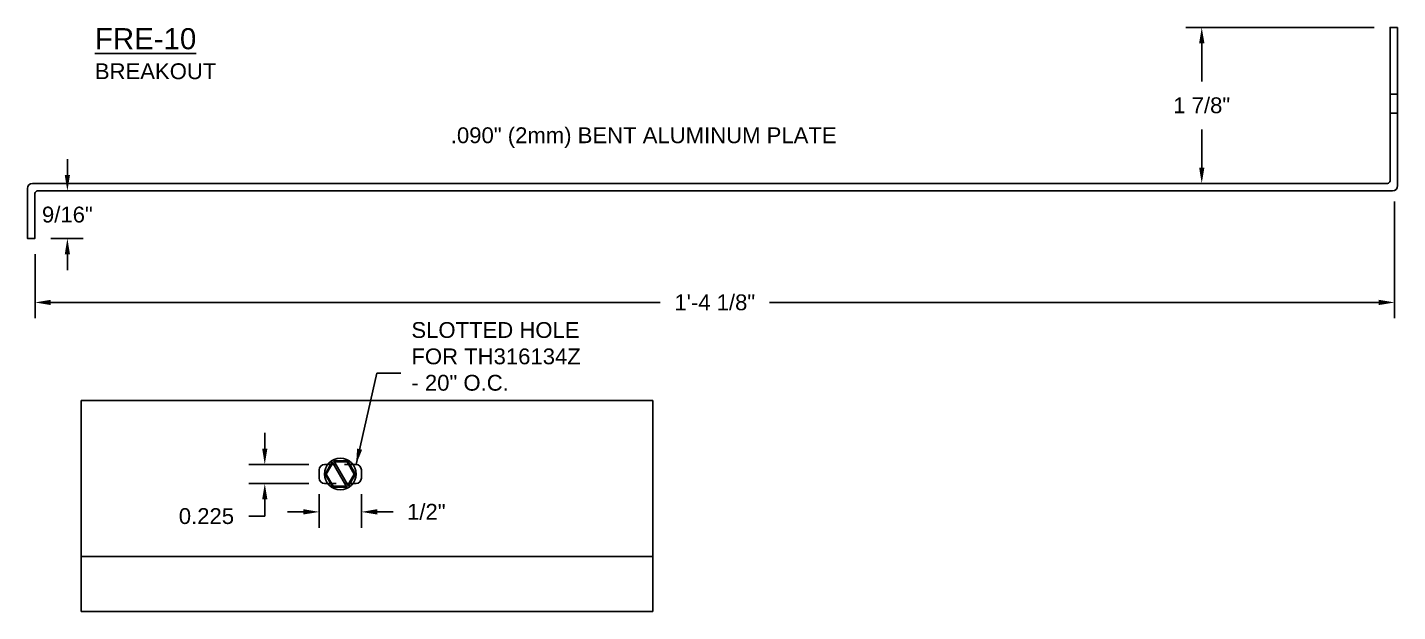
# Model space of a CAD drawing. Header units: inches. Extents: x -3.7 to 52, y 1.3 to 12.5.
# Drawn here: x 35.78 to 52.03, y 2.3 to 9.22 of the extents above; entities that cross this region are included whole.
import ezdxf

# ---------------------------------------------------------------- set-up
doc = ezdxf.new("R2010")
doc.units = ezdxf.units.IN
doc.header["$MEASUREMENT"] = 0
doc.linetypes.add('HIDDEN', pattern=[0.375, 0.25, -0.125])
for name, color, linetype in [('ANCHORS', 4, 'Continuous'), ('DIMENSIONS', 3, 'Continuous'), ('METALS', 7, 'Continuous'), ('TEXT', 2, 'Continuous')]:
    doc.layers.add(name, color=color, linetype=linetype)
doc.styles.add('ARIAL', font='arial.ttf')
doc.dimstyles.new('Arial', dxfattribs={"dimtxt": 0.1875, "dimasz": 0.1875, "dimexe": 0.1875, "dimexo": 0.1875, "dimgap": 0.1875, "dimtad": 0, "dimtih": 1, "dimtoh": 1, "dimdec": 4, "dimzin": 3, "dimdsep": 46, "dimlunit": 4, "dimtxsty": 'ARIAL', "dimcen": 0.1875, "dimadec": 0, "dimazin": 0, "dimtfac": 1, "dimtdec": 4, "dimtofl": 0, "dimtmove": 0, "dimatfit": 3, "dimfxl": 0, "dimfrac": 2, "dimtolj": 1, "dimtzin": 0, "dimarcsym": 0})

# ---------------------------------------------------------------- blocks, each defined once
blk = doc.blocks.new('*D11')
at = {"layer": 'Defpoints', "color": 0}
for p in [(51.996, 7.343), (35.871, 6.718), (51.996, 5.959)]:
    blk.add_point(p, dxfattribs=at)
at = {"layer": 'DIMENSIONS', "color": 0, "lineweight": -2}
for p, q in [((51.996, 7.155), (51.996, 5.772)), ((35.871, 6.53), (35.871, 5.772)), ((36.058, 5.959), (43.287, 5.959)), ((51.808, 5.959), (44.58, 5.959))]:
    blk.add_line(p, q, dxfattribs=at)
at = {"layer": 'DIMENSIONS', "color": 0}
for points in [[(36.058, 5.99), (36.058, 5.928), (35.871, 5.959)], [(51.808, 5.99), (51.808, 5.928), (51.996, 5.959)]]:
    blk.add_solid(points, dxfattribs=at)
at = {"layer": 'DIMENSIONS', "color": 0, "insert": (43.933, 5.959), "char_height": 0.1875, "attachment_point": 5, "style": 'ARIAL'}
blk.add_mtext('\\A1;1\'-4 1/8"', dxfattribs=at)
blk = doc.blocks.new('*D12')
at = {"layer": 'Defpoints', "color": 0}
for p in [(35.933, 7.28), (35.871, 6.718), (36.255, 6.718)]:
    blk.add_point(p, dxfattribs=at)
at = {"layer": 'DIMENSIONS', "color": 0, "lineweight": -2}
for p, q in [((36.255, 7.468), (36.255, 7.655)), ((36.121, 7.28), (36.442, 7.28)), ((36.058, 6.718), (36.442, 6.718)), ((36.255, 6.53), (36.255, 6.343))]:
    blk.add_line(p, q, dxfattribs=at)
at = {"layer": 'DIMENSIONS', "color": 0}
for points in [[(36.224, 7.468), (36.286, 7.468), (36.255, 7.28)], [(36.224, 6.53), (36.286, 6.53), (36.255, 6.718)]]:
    blk.add_solid(points, dxfattribs=at)
at = {"layer": 'DIMENSIONS', "color": 0, "insert": (36.255, 6.999), "char_height": 0.1875, "attachment_point": 5, "style": 'ARIAL'}
blk.add_mtext('\\A1;9/16"', dxfattribs=at)
blk = doc.blocks.new('*D13')
at = {"layer": 'Defpoints', "color": 0}
for p in [(51.941, 9.218), (49.708, 7.37), (51.687, 7.37)]:
    blk.add_point(p, dxfattribs=at)
at = {"layer": 'DIMENSIONS', "color": 0, "lineweight": -2}
for p, q in [((51.753, 9.218), (49.521, 9.218)), ((49.708, 9.03), (49.708, 8.579)), ((49.708, 7.558), (49.708, 8.01)), ((51.5, 7.37), (49.521, 7.37))]:
    blk.add_line(p, q, dxfattribs=at)
at = {"layer": 'DIMENSIONS', "color": 0}
for points in [[(49.677, 9.03), (49.74, 9.03), (49.708, 9.218)], [(49.677, 7.558), (49.74, 7.558), (49.708, 7.37)]]:
    blk.add_solid(points, dxfattribs=at)
at = {"layer": 'DIMENSIONS', "color": 0, "insert": (49.708, 8.294), "char_height": 0.1875, "attachment_point": 5, "style": 'ARIAL'}
blk.add_mtext('\\A1;1 7/8"', dxfattribs=at)
blk = doc.blocks.new('*D19')
at = {"layer": 'Defpoints', "color": 0}
for p in [(39.304, 4.038), (38.596, 3.813), (39.304, 3.813)]:
    blk.add_point(p, dxfattribs=at)
at = {"layer": 'DIMENSIONS', "color": 0, "lineweight": -2}
for p, q in [((38.596, 4.226), (38.596, 4.413)), ((39.117, 4.038), (38.408, 4.038)), ((39.117, 3.813), (38.408, 3.813)), ((38.596, 3.626), (38.596, 3.426)), ((38.596, 3.426), (38.408, 3.426))]:
    blk.add_line(p, q, dxfattribs=at)
at = {"layer": 'DIMENSIONS', "color": 0}
for points in [[(38.565, 4.226), (38.627, 4.226), (38.596, 4.038)], [(38.565, 3.626), (38.627, 3.626), (38.596, 3.813)]]:
    blk.add_solid(points, dxfattribs=at)
at = {"layer": 'DIMENSIONS', "color": 0, "insert": (37.904, 3.426), "char_height": 0.1875, "attachment_point": 5, "style": 'ARIAL'}
blk.add_mtext('\\A1;0.225', dxfattribs=at)
blk = doc.blocks.new('*D20')
at = {"layer": 'Defpoints', "color": 0}
for p in [(39.242, 3.876), (39.742, 3.876), (39.742, 3.477)]:
    blk.add_point(p, dxfattribs=at)
at = {"layer": 'DIMENSIONS', "color": 0, "lineweight": -2}
for p, q in [((39.242, 3.688), (39.242, 3.29)), ((39.742, 3.688), (39.742, 3.29)), ((39.054, 3.477), (38.867, 3.477)), ((39.929, 3.477), (40.117, 3.477))]:
    blk.add_line(p, q, dxfattribs=at)
at = {"layer": 'DIMENSIONS', "color": 0}
for points in [[(39.054, 3.509), (39.054, 3.446), (39.242, 3.477)], [(39.929, 3.509), (39.929, 3.446), (39.742, 3.477)]]:
    blk.add_solid(points, dxfattribs=at)
at = {"layer": 'DIMENSIONS', "color": 0, "insert": (40.512, 3.477), "char_height": 0.1875, "attachment_point": 5, "style": 'ARIAL'}
blk.add_mtext('\\A1;1/2"', dxfattribs=at)
blk = doc.blocks.new('tapcon head')
for p, q in [((-0.097, 0.144), (0.076, -0.156)), ((-0.076, 0.156), (0.097, -0.144))]:
    blk.add_line(p, q)
for points in [[(-0.097, 0.144), (-0.18, 0), (-0.09, -0.156), (0.076, -0.156)], [(-0.09, 0.131), (-0.166, 0), (-0.083, -0.144), (0.069, -0.144)], [(0.097, -0.144), (0.18, 0), (0.09, 0.156), (-0.076, 0.156)], [(0.09, -0.131), (0.166, 0), (0.083, 0.144), (-0.069, 0.144)]]:
    blk.add_lwpolyline(points)
blk.add_circle((0, 0), 0.188)

msp = doc.modelspace()

# ---------------------------------------------------------------- linework, layer by layer
at = {"linetype": 'HIDDEN', "ltscale": 0.125}
for p, q in [((51.94087, 8.42589), (52.03087, 8.42589)), ((51.94087, 8.20089), (52.03087, 8.20089)), ((39.34157, 4.03829), (39.64157, 4.03829)), ((39.64157, 3.81329), (39.34157, 3.81329))]:
    msp.add_line(p, q, dxfattribs=at)
for p, q in [((36.41725, 4.79579), (43.19674, 4.79579)), ((36.41725, 4.79579), (36.41725, 2.29579)), ((43.19674, 4.79579), (43.19674, 2.29579)), ((39.24157, 3.97579), (39.24157, 3.87579)), ((39.30407, 4.03829), (39.34157, 4.03829)), ((39.64157, 4.03829), (39.67907, 4.03829)), ((39.74157, 3.97579), (39.74157, 3.87579)), ((39.30407, 3.81329), (39.34157, 3.81329)), ((39.64157, 3.81329), (39.67907, 3.81329)), ((36.41725, 2.94829), (43.19674, 2.94829)), ((36.41725, 2.29579), (43.19674, 2.29579))]:
    msp.add_line(p, q)
for centre, start, end in [((39.30407, 3.97579), 90, 180), ((39.67907, 3.97579), 0, 90), ((39.30407, 3.87579), 180, 270), ((39.67907, 3.87579), 270, 0)]:
    msp.add_arc(centre, 0.0625, start, end)
at = {"layer": 'METALS'}
msp.add_lwpolyline([(52.03087, 9.21789), (52.03087, 7.34289, -0.41421356), (51.96837, 7.28039), (35.90212, 7.28039, 0.41421356), (35.87087, 7.24914), (35.87087, 6.71789), (35.78087, 6.71789), (35.78087, 7.30789, -0.41421356), (35.84337, 7.37039), (51.90962, 7.37039, 0.41421356), (51.94087, 7.40164), (51.94087, 9.21789)], format="xyb", close=True, dxfattribs=at)

# ---------------------------------------------------------------- block references
at = {"layer": 'ANCHORS'}
msp.add_blockref('tapcon head', (39.49157, 3.92579), dxfattribs=at)

# ---------------------------------------------------------------- texts
at = {"layer": 'TEXT', "insert": (36.58085, 9.20927), "char_height": 0.25, "width": 4.4375, "attachment_point": 1, "style": 'ARIAL'}
msp.add_mtext('{\\LFRE-10\\P\\H0.75x;\\lBREAKOUT}', dxfattribs=at)
at = {"layer": 'TEXT', "char_height": 0.1875, "style": 'ARIAL'}
for s, insert, attachment_point in [('.090" (2mm) BENT ALUMINUM PLATE', (45.3776, 7.91189), 6), ('SLOTTED HOLE\\PFOR TH316134Z\\P- 20" O.C.', (40.33493, 5.31849), 4)]:
    msp.add_mtext(s, dxfattribs=dict(at, insert=insert, attachment_point=attachment_point))

# ---------------------------------------------------------------- dimensions: what is measured, and where the dimension line sits
at = {"layer": 'DIMENSIONS'}
dim = msp.add_linear_dim(base=(49.70843, 7.37039), p1=(51.94087, 9.21789), p2=(51.68712, 7.37039), angle=90, dimstyle='Arial', override={"dimpost": ''}, dxfattribs=at)
dim.commit()
dim.dimension.update_dxf_attribs({"geometry": '*D13', "text_midpoint": (49.70843, 8.29414)})
for base, p1, p2, override, picture, middle in [((36.25487, 6.71789), (35.93337, 7.28039), (35.87087, 6.71789), {"dimpost": ''}, '*D12', (36.25487, 6.99914)), ((38.59589, 3.81329), (39.30407, 4.03829), (39.30407, 3.81329), {"dimdec": 3, "dimlunit": 2, "dimpost": ''}, '*D19', (37.90383, 3.42557))]:
    dim = msp.add_linear_dim(base=base, p1=p1, p2=p2, angle=90, dimstyle='Arial', override=override, dxfattribs=at)
    dim.commit()
    dim.dimension.update_dxf_attribs({"geometry": picture, "text_midpoint": middle, "dimtype": 160})
for base, p1, p2, picture, middle in [((51.99587, 5.95901), (35.87087, 6.71789), (51.99587, 7.34289), '*D11', (43.93337, 5.95901)), ((39.74157, 3.47729), (39.24157, 3.87579), (39.74157, 3.87579), '*D20', (40.51222, 3.47729))]:
    dim = msp.add_linear_dim(base=base, p1=p1, p2=p2, dimstyle='Arial', override={"dimpost": ''}, dxfattribs=at)
    dim.commit()
    dim.dimension.update_dxf_attribs({"geometry": picture, "text_midpoint": middle})

# ---------------------------------------------------------------- leaders
at = {"layer": 'TEXT'}
msp.add_leader([(39.67907, 4.03829), (39.9256, 5.11975), (40.20993, 5.11975)], dimstyle='Arial', override={"dimgap": 0.125, "dimtad": 0}, dxfattribs=at)

doc.saveas('drawing.dxf')
